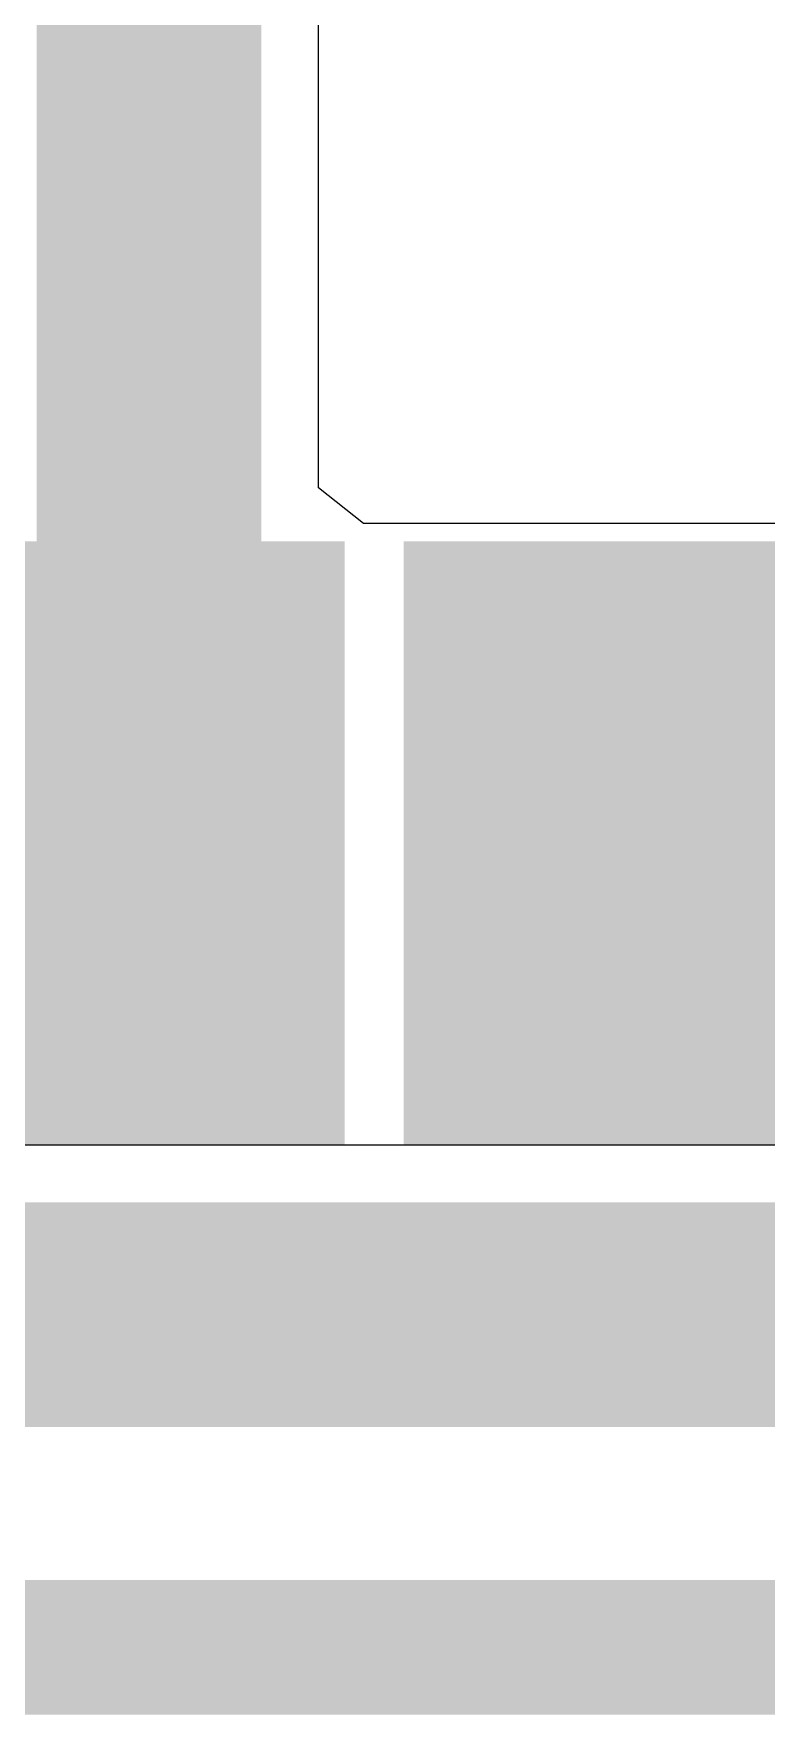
# Model space of a CAD drawing. Header units: inches. Extents: x -0.9 to 13.3, y -2.2 to 2.7.
# Drawn here: x 0.6174 to 0.699, y -0.5148 to -0.3275 of the extents above; entities that cross this region are included whole.
import ezdxf

# ---------------------------------------------------------------- set-up
doc = ezdxf.new("R2010")
doc.units = ezdxf.units.IN
doc.header["$MEASUREMENT"] = 0
for name, color, linetype in [('Board Outline', 216, 'Continuous'), ('Bottom Layer', 5, 'Continuous'), ('Dimension', 6, 'Continuous'), ('Top Layer', 1, 'Continuous'), ('Top Paste', 8, 'Continuous'), ('Top Solder', 216, 'Continuous')]:
    doc.layers.add(name, color=color, linetype=linetype)

# ---------------------------------------------------------------- blocks, each defined once
blk = doc.blocks.new('38_SMD_M______16')
at = {"layer": 'Top Layer'}
for points in [[(0.31496, -0.03268), (0.37402, -0.03268), (0.37402, -0.06811), (0.31496, -0.06811)], [(0.31496, -0.08268), (0.37402, -0.08268), (0.37402, -0.11811), (0.31496, -0.11811)]]:
    blk.add_hatch(color=1, dxfattribs=at).paths.add_polyline_path(points)
at = {"layer": 'Top Paste'}
for points in [[(0.31496, -0.03268), (0.37402, -0.03268), (0.37402, -0.06811), (0.31496, -0.06811)], [(0.31496, -0.08268), (0.37402, -0.08268), (0.37402, -0.11811), (0.31496, -0.11811)]]:
    blk.add_hatch(color=8, dxfattribs=at).paths.add_polyline_path(points)
at = {"layer": 'Top Solder'}
for points in [[(0.31096, -0.02868), (0.37802, -0.02868), (0.37802, -0.07211), (0.31096, -0.07211)], [(0.31096, -0.07868), (0.37802, -0.07868), (0.37802, -0.12211), (0.31096, -0.12211)]]:
    blk.add_hatch(color=216, dxfattribs=at).paths.add_polyline_path(points)

msp = doc.modelspace()

# ---------------------------------------------------------------- linework, layer by layer
at = {"layer": 'Board Outline', "const_width": 0.01}
msp.add_lwpolyline([(1.99867, 0.21567, -1.122171), (-0.01159, -1.51329)], format="xyb", dxfattribs=at)
at = {"layer": 'Bottom Layer'}
msp.add_line((0.72853, -0.45118), (0.33028, -0.45118), dxfattribs=at)
for points, const_width in [([(0.33028, -0.47005), (0.72853, -0.47005)], 0.025), ([(0.5067, -0.50705), (0.75286, -0.50705)], 0.015)]:
    msp.add_lwpolyline(points, dxfattribs=dict(at, const_width=const_width))
at = {"layer": 'Dimension', "const_width": 0.01}
msp.add_lwpolyline([(0.04081, 0.0156, -3.064051), (0.02964, -1.5299)], format="xyb", dxfattribs=at)
at = {"layer": 'Top Layer'}
for p, q in [((0.64914, -0.37806), (0.64914, -0.25055)), ((0.65414, -0.38203), (0.64914, -0.37806)), ((0.65663, -0.38203), (0.65414, -0.38203)), ((0.65906, -0.38203), (0.65663, -0.38203)), ((0.70162, -0.38203), (0.65906, -0.38203))]:
    msp.add_line(p, q, dxfattribs=at)
at = {"layer": 'Top Layer', "const_width": 0.025}
for points in [[(0.63028, -0.4175), (0.63028, -0.25055)], [(0.63028, -0.4175), (0.63034, -0.41756)]]:
    msp.add_lwpolyline(points, dxfattribs=at)
at = {"layer": 'Top Layer', "const_width": 0.0125}
for points in [[(0.62403, -0.4175, 1), (0.63653, -0.4175, 1)], [(0.62403, -0.4175, 1), (0.63653, -0.4175, 1)], [(0.62409, -0.41756, 1), (0.63659, -0.41756, 1)]]:
    msp.add_lwpolyline(points, format="xyb", close=True, dxfattribs=at)

# ---------------------------------------------------------------- block references
at = {"rotation": 90}
msp.add_blockref('38_SMD_M______16', (0.57995, -0.76205), dxfattribs=at)

doc.saveas('drawing.dxf')
